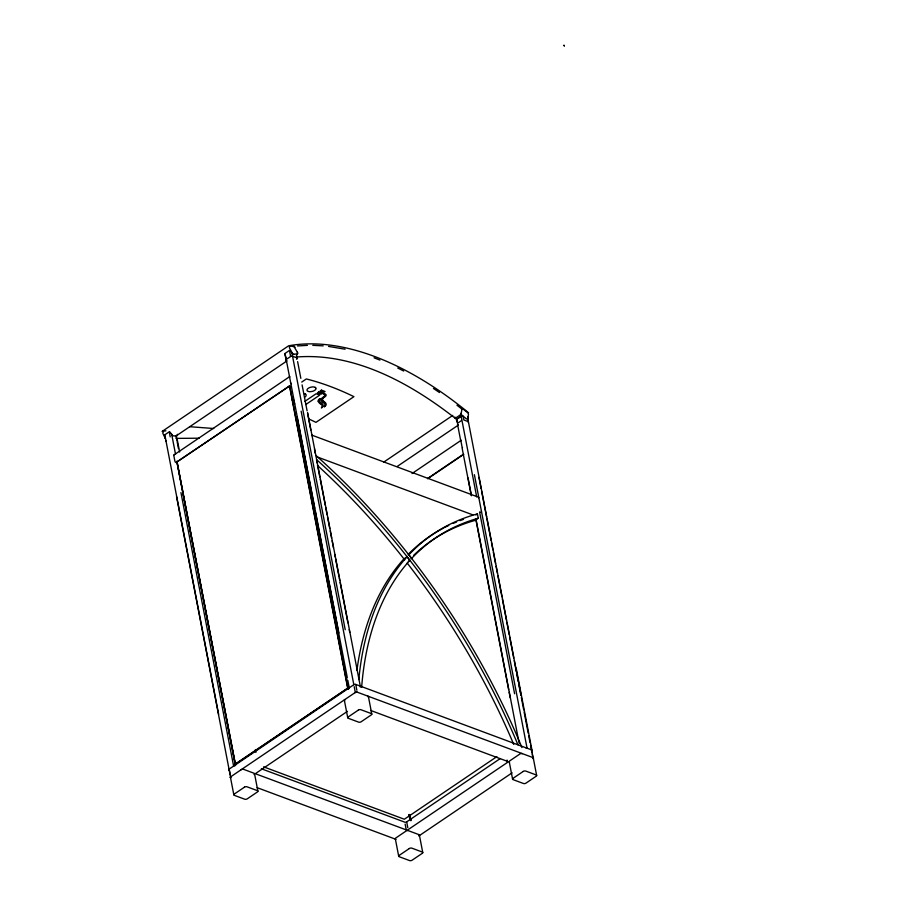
<?xml version="1.0" encoding="UTF-8"?>
<svg xmlns="http://www.w3.org/2000/svg" width="906" height="906" viewBox="0 0 906 906"><rect width="100%" height="100%" fill="white"/><g stroke="black" fill="none" stroke-linecap="round" stroke-linejoin="round"><path stroke-width="1.36" d="M164.552 435.333L165.345 438.504M284.767 353.974L285.673 357.36M454.948 417.02L454.857 417.473A1.835 0.736 -51.1 0 0 455.888 417.87L459.682 415.31A1.835 0.736 -51.1 0 0 461.177 413.215L461.992 409.15L456.941 405.186M461.89 409.523L461.89 409.501A1.835 1.008 55.9 0 1 463.442 409.319L467.36 412.479A1.835 1.008 55.9 0 1 468.425 414.767L467.711 418.481A1.835 1.008 55.9 0 1 466.171 418.64L462.253 415.48A1.835 1.008 55.9 0 1 461.188 413.193M324.699 394.212L325.231 394.699A2.242 1.178 -10.2 0 1 325.277 395.209L324.62 396.058M457.1 422.003L456.805 420.497A1.506 1.099 10.6 0 1 456.341 419.501L461.834 415.786A1.506 1.099 10.9 0 1 463.125 416.216M323.012 400.543A8.052 4.258 -7.1 0 1 322.593 399.852L322.559 399.818A4.009 2.129 -9.6 0 1 322.774 398.572L323.182 398.142M319.071 399.999A5.561 2.933 -8.2 0 0 319.433 401.154A10.011 5.255 -7.4 0 0 320.373 402.207L321.653 403.249A12.05 6.659 -10.9 0 1 322.921 404.665A7.055 3.873 -9.3 0 1 323.148 405.424A5.413 2.978 -8.2 0 1 322.944 406.534L322.898 406.579A4.088 2.265 -7.8 0 1 322.4 407.213A5.413 2.967 -8.3 0 1 321.324 407.881A11.155 6.206 -7.6 0 0 321.675 407.643L321.834 407.44A4.009 2.208 -8.3 0 0 322.264 406.613M324.314 406.692L324.88 406.058A4.122 2.276 -8.3 0 0 325.141 405.39M319.739 398.957L319.671 399.025A3.998 2.106 -9.7 0 0 319.116 399.954M164.813 434.801L169.286 431.777L170.203 436.851M176.172 435.888L173.635 435.888A1.835 1.008 55.9 0 1 171.778 434.438L169.75 431.811M323.85 397.587A21.608 11.642 -8.9 0 1 324.099 397.406L324.359 397.224A9.162 4.847 -9.7 0 0 325.582 396.239L325.605 396.205A3.601 1.891 -10.3 0 0 326.126 394.971A3.545 1.869 -10.8 0 0 325.084 394.042L325.061 394.031A3.93 2.072 -10.7 0 0 323.068 393.725L324.416 394.099A3.715 1.937 -10.1 0 1 324.665 394.235M289.456 350.441L285.005 353.453L286.002 358.482M286.783 360.713L286.217 360.497A1.37 0.702 -10.9 0 1 286.194 359.489L290.622 356.5A1.37 0.702 -10.9 0 1 292.547 356.217L297.066 357.904A1.37 0.702 -10.9 0 1 297.089 358.901L296.534 359.274M175.47 436.375L286.783 361.041M176.172 436.386L176.647 436.069A1.835 1.484 81 0 0 177.338 434.28M174.02 454.903L289.807 376.534A1.37 0.759 55.9 0 0 289.626 377.304M176.874 461.969L289.694 385.877L347.893 688.084L235.322 764.268L176.874 461.969L289.694 385.877M301.732 382.072L306.33 378.957A317.666 175.571 55.9 0 1 353.929 396.658L315.968 422.355A317.666 175.571 55.9 0 0 309.037 419.093M304.733 401.449L316.126 393.736L319.75 395.095L305.764 404.552M383.646 462.185L452.774 415.39M456.341 419.501L461.222 416.194M397.156 466.488L458.085 425.254M412.004 473.555L461.131 440.305M427.507 478.572L463.476 454.223M427.757 478.662L463.736 454.325M408.323 555.174L408.855 554.823A465.276 257.157 55.9 0 1 477.439 513.895L478.277 518.243L475.118 520.384A460.69 254.62 55.9 0 0 413.544 555.435M356.941 670.304A465.276 257.157 55.9 0 1 403.895 558.911L407.054 556.771L409.852 560.35A460.712 254.643 55.9 0 0 361.641 687.314M411.131 558.764L411.664 558.413A460.712 254.643 55.9 0 1 478.266 518.232M475.854 514.97L477.439 513.895M408.278 561.426L409.852 560.35M235.062 764.177L347.893 688.084M229.195 770.077A1.37 0.702 -10.9 0 1 229.184 769.081L353.827 684.71A1.37 0.702 -10.9 0 1 355.752 684.426L531.596 749.885A1.37 0.702 -10.9 0 1 531.607 750.893M533.102 758.639A1.37 0.702 -10.9 0 0 533.079 757.631L357.236 692.173A1.37 0.702 -10.9 0 0 355.322 692.456L230.668 776.816A1.37 0.702 -10.9 0 0 230.69 777.824L176.534 496.567M347.417 711.369L256.251 773.067A1.37 0.702 -10.9 0 0 256.273 774.064L406.262 829.896A1.37 0.702 -10.9 0 0 408.176 829.624L507.519 762.388A1.37 0.702 -10.9 0 0 507.496 761.38L370.667 710.451M496.884 756.612L404.336 819.239L263.567 766.838M261.358 768.775L404.767 822.161A1.37 0.702 -10.9 0 0 406.681 821.878L500.18 758.605M418.934 835.898L512.139 772.829M304.541 397.213L305.447 396.556A4.292 2.106 -12.2 0 0 306.103 395.639L306.092 394.733A4.281 2.095 -13.1 0 0 305.413 394.042M294.733 403.861L294.382 404.053A4.292 2.106 -12.1 0 1 293.216 404.529M295.005 347.394L294.982 347.36A1.835 1.008 55.9 0 0 293.148 345.945L289.931 346.454A1.835 1.008 55.9 0 0 289.648 348.244L292.876 354.167L297.066 354.008A1.835 1.008 55.9 0 0 297.349 352.23L293.986 346.59M292.31 400.271L292.751 400.214A4.281 2.095 -13.3 0 1 293.974 400.214M292.853 346.522L293.77 346.545M297.564 345.956L307.417 345.356M296.33 357.032C354.45 352.332 410.316 383.215 454.937 418.04M176.115 438.391L199.207 438.198M189.728 426.703L213.748 428.515M312.774 345.333L323.204 345.854M328.55 346.409L345.061 349.206M304.144 393.623L305.424 394.042M458.096 424.484L457.53 424.268L460.746 440.928M311.619 435.061L478.402 497.156A1.37 0.906 -69.6 0 1 478.844 497.79M317.961 457.224L472.841 514.88M257.134 787.665L395.956 839.341M374.053 357.813L379.931 360.09M315.231 387.406L313.952 386.987A4.281 2.095 -13.2 0 0 312.366 386.941L310.565 387.27A4.292 2.05 -13.1 0 0 308.98 387.87L307.723 388.731A4.303 2.038 -13.1 0 0 307.077 389.637L307.077 390.52A4.281 2.038 -12.2 0 0 307.734 391.199L309.014 391.607A4.281 2.038 -12 0 0 310.611 391.664L312.411 391.369A4.292 2.106 -12.1 0 0 313.997 390.78L315.265 389.92A4.292 2.106 -12.3 0 0 315.9 389.002L315.9 388.096M397.734 368.017L403.691 371.018M289.977 350.441L291.902 352.864L292.378 355.379M433.442 388.47L439.489 392.525M320.26 403.68L319.716 403.249A10.521 5.572 -8.8 0 1 318.119 401.154M320.112 403.555L321.018 404.28A10.011 5.561 -10.9 0 1 321.992 405.31A5.481 3.024 -10.1 0 1 322.276 406.579M322.649 402.071L323.884 403.057A10.249 5.696 -10.5 0 1 324.835 404.099L325.163 404.937A4.621 2.548 -8.5 0 1 325.152 405.356M324.722 402.151L323.725 401.347M408.855 554.823L411.664 558.413M403.895 558.911L404.359 559.5M165.458 438.731L163.103 433.883A1.835 1.008 55.9 0 1 163.386 432.105M516.194 668.277L532.003 750.338M533.306 758.107L536.658 775.513M468.221 420.837L467.802 416.953M521.052 695.185L468.391 421.675L463.861 419.988L463.283 416.975M531.969 751.821L533.079 757.631M467.926 420.158L468.413 422.672M478.946 477.383L481.086 488.493M481.573 491.052L486.579 517.043M486.964 519.036L491.052 540.293M491.505 542.637L492.898 549.863M493.385 552.354L495.537 563.532M496.058 566.239L497.394 573.181M497.904 575.842L501.935 596.782M502.377 599.093L506.477 620.384M506.862 622.343L509.229 634.653M509.693 637.043L513.702 657.903M514.234 660.633L516.375 671.754M516.862 674.313L518.243 681.471M518.708 683.883L520.916 695.355M521.346 697.563L523.713 709.862M524.121 712.014L528.187 733.113M528.674 735.615L530.033 742.682M530.542 745.344L531.981 752.829M532.286 754.381L532.728 756.703M474.393 474.687L527.066 748.209A1.37 0.702 -10.9 0 0 526.103 748.141M461.12 415.979L461.811 419.557M476.692 496.85L461.947 420.271L457.519 423.272L456.828 419.693M479.591 511.901L514.608 693.781M468.051 477.972L471.471 495.752M475.944 519.002L519.115 743.158M462.083 447.87L471.233 495.389M475.967 519.999L508.628 689.579M509.138 692.229L510.203 697.79M509.217 761.629L512.57 779.047M507.066 760.066L507.519 762.388M419.41 835.185L422.762 852.603M409.908 815.106L410.973 820.655M409.648 815.015L410.724 820.553M409.229 814.449L410.293 819.987M408.968 814.619L409.772 818.775M406.681 821.878L407.802 827.688M405.141 824.098L406.262 829.896M321.154 400.158L321.109 399.897A5.345 2.831 -9.4 0 1 321.46 398.606A4.53 2.401 -9.5 0 1 321.687 398.346L322.774 397.417A16.263 8.596 -9.7 0 1 323.465 396.885L324.926 395.763L324.257 396.352A7.327 3.884 -9.6 0 0 324.71 396.081M368.448 696.737L371.8 714.155M395.322 838.718L398.674 856.136M296.489 354.88L297.066 357.904M307.598 412.604L360.271 686.114A1.37 0.702 -10.9 0 1 360.294 687.122M296.681 356.76L296.953 358.187M297.621 361.641L300.837 378.346M302.094 384.891L307.1 410.871M307.519 413.045L310.781 430.022M314.733 450.531L315.277 453.317M316.579 460.101L317.145 463.034M317.632 465.571L319.818 476.918M320.271 479.251L325.265 505.231M325.696 507.462L327.111 514.801M327.564 517.179L329.75 528.481M330.248 531.063L331.585 538.051M332.117 540.78L333.453 547.722M334.744 554.461L335.277 557.201M335.594 558.832L338.969 576.352M339.229 577.711L339.75 580.452M340.135 582.433L347.915 622.841M349.229 629.636L349.761 632.422M292.547 356.217L345.22 629.727M355.752 684.426L356.862 690.236M289.648 351.449L290.622 356.5M301.154 411.199L353.827 684.71M354.201 686.646L355.322 692.456M286.194 359.489L338.867 633.011M285.571 357.145L285.9 358.821M297.009 416.567L314.665 508.221M315.186 510.927L328.357 579.308M328.618 580.678L332.842 602.637M333.351 605.287L347.315 677.779M347.813 680.383L349.161 687.348M289.433 385.786L347.632 687.994M344.359 700.27L347.723 717.688M255.367 749.636L255.9 752.41M254.552 773.815L257.904 791.232M177.259 439.704L179.626 452.015M176.126 435.492L176.704 438.515M176.183 436.692L176.863 440.271M177.134 441.641L178.471 448.595M177.123 462.06L235.617 765.23M171.676 434.223L175.526 454.246M176.863 461.188L235.356 765.4M180.94 492.57L233.612 766.08A1.37 0.702 -10.9 0 1 235.107 765.706M165.005 435.809L218.64 714.37M229.184 769.081L230.294 774.879M165.673 440.191L165.832 441.029M230.464 777.348L233.827 794.766M325.299 402.604A10.102 5.617 -10.5 0 1 325.514 402.842L325.571 402.966A7.463 4.111 -9.4 0 1 326.103 404.099L326.115 404.269A4.915 2.729 -7.7 0 1 324.405 406.737M293.861 354.518A1.835 1.019 55.9 0 1 292.004 353.08M349.127 688.537A1.37 0.702 -10.9 0 1 349.399 687.711M315.062 387.349A4.281 2.095 -13.2 0 1 315.73 388.028M324.608 402.207A19.932 11.189 -11.8 0 1 325.016 402.547M323.601 401.392A18.675 9.751 -6 0 1 323.408 401.211A11.348 6.014 -7.5 0 1 323.249 400.962A10.362 5.504 -7.8 0 1 322.932 400.577M323.012 398.096A13.454 7.225 -9 0 1 323.68 397.53M319.705 398.946A11.314 5.98 -9.7 0 1 319.988 398.685M320.011 398.685A5.413 2.877 -9.5 0 0 318.957 399.376A4.224 2.22 -9.9 0 0 318.493 400.01A5.436 2.877 -9.3 0 0 318.244 401.086M322.525 402.094A11.461 6.082 -8.3 0 1 321.03 400.18M468.561 412.762A313.091 173.046 55.9 0 0 288.652 345.786L162.106 431.437A313.091 173.046 55.9 0 1 165.923 430.814M297.349 352.23A1.835 1.484 81.1 0 1 296.874 354.699M522.411 753.656A1.835 0.94 -10.9 0 0 519.851 754.03L509.738 760.881A1.835 0.94 -10.9 0 0 509.546 762.127M532.762 757.507A1.835 0.94 -10.9 0 1 533.158 758.503M355.005 692.671A1.835 0.94 -10.9 0 1 357.564 692.297M344.699 700.757A1.835 0.94 -10.9 0 1 344.88 699.523M367.904 696.148A1.835 0.94 -10.9 0 1 368.312 697.133M419.104 835.774A1.835 0.94 -10.9 0 0 418.866 834.596L408.515 830.745A1.835 0.94 -10.9 0 0 405.967 831.119L395.843 837.971A1.835 0.94 -10.9 0 0 395.48 839.069M230.622 777.699A1.835 0.94 -10.9 0 1 230.985 776.601M254.042 774.562A1.835 0.94 -10.9 0 0 254.008 773.226L243.669 769.375A1.835 0.94 -10.9 0 0 241.109 769.749M461.063 440.361A1.37 0.759 55.9 0 0 460.939 441.075L461.981 446.488A1.37 0.759 55.9 0 0 462.513 447.53M173.963 454.948A1.37 0.759 55.9 0 0 173.827 455.673L174.881 461.086A1.37 0.759 55.9 0 0 175.889 462.524M291.29 383.85A1.37 0.759 55.9 0 1 290.667 382.717M481.38 510.95A1.37 0.906 -69.6 0 1 480.984 512.434M314.586 448.855A1.37 0.906 -69.6 0 1 314.461 449.863M311.777 435.163A1.37 0.906 -69.6 0 1 312.049 435.695M358.81 679.557A465.276 257.157 55.9 0 1 407.054 556.771M408.255 554.291A465.276 257.157 55.9 0 1 443.272 528.198M444.348 527.632A465.276 257.157 55.9 0 1 448.719 525.457M453.181 523.43A465.276 257.157 55.9 0 1 456.579 521.992M460.033 520.644A465.276 257.157 55.9 0 1 463.521 519.365M315.741 455.288A465.276 257.157 55.9 0 1 521.935 747.563M316.511 459.58A460.712 254.631 55.9 0 1 517.972 744.868M317.417 465.401A460.712 254.631 55.9 0 1 404.71 559.863M407.179 563.034A460.712 254.631 55.9 0 1 513.736 744.438M318.753 391.97L317.417 392.864L321.041 394.212L322.377 393.317L318.753 391.97M321.437 390.146L320.112 391.041L323.736 392.389L325.061 391.494L321.437 390.146M300.396 438.323L348.368 688.922L300.396 438.323M244.461 787.167L234.337 794.018A1.835 0.94 -10.9 0 0 234.371 795.355L244.711 799.205A1.835 0.94 -10.9 0 0 247.27 798.832L257.395 791.98A1.835 0.94 -10.9 0 0 257.361 790.644L247.021 786.793A1.835 0.94 -10.9 0 0 244.461 787.167M358.357 710.089L348.232 716.94A1.835 0.94 -10.9 0 0 348.266 718.277L358.606 722.127A1.835 0.94 -10.9 0 0 361.166 721.754L371.29 714.902A1.835 0.94 -10.9 0 0 371.256 713.566L360.916 709.715A1.835 0.94 -10.9 0 0 358.357 710.089M409.319 848.537L399.195 855.389A1.835 0.94 -10.9 0 0 399.218 856.725L409.569 860.575A1.835 0.94 -10.9 0 0 412.117 860.202L422.241 853.35A1.835 0.94 -10.9 0 0 422.219 852.014L411.879 848.163A1.835 0.94 -10.9 0 0 409.319 848.537M523.215 771.448L513.09 778.299A1.835 0.94 -10.9 0 0 513.113 779.647L523.453 783.497A1.835 0.94 -10.9 0 0 526.012 783.112L536.137 776.261A1.835 0.94 -10.9 0 0 536.114 774.924L525.774 771.074A1.835 0.94 -10.9 0 0 523.215 771.448M564.291 45.9L563.996 45.3L564.291 45.9"/></g></svg>
